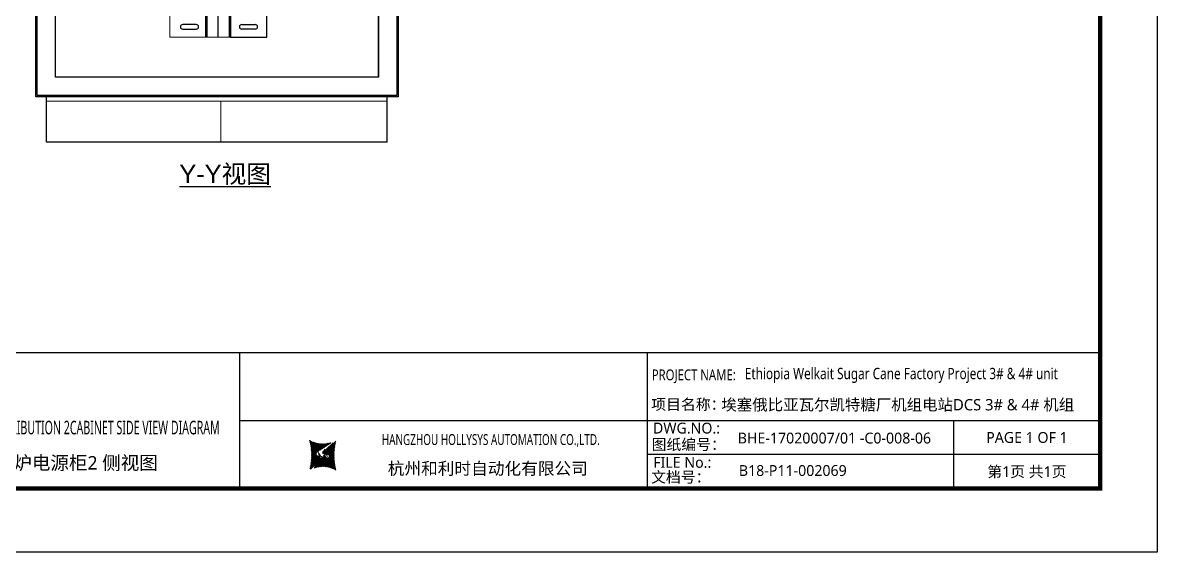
# Model space of a CAD drawing. Extents: x 81437 to 204847, y -54769 to -29444.
# Drawn here: x 88216 to 90721, y -46005 to -44835 of the extents above; entities that cross this region are included whole.
import ezdxf
from ezdxf.enums import TextEntityAlignment as Align
from ezdxf.lldxf.tags import DXFTag

# ---------------------------------------------------------------- set-up
doc = ezdxf.new("R2010")
doc.units = 0
doc.header["$LTSCALE"] = 100
doc.header["$MEASUREMENT"] = 0
for name, color, linetype in [('CLOUD_LAYER', 6, 'Continuous'), ('PANEL', 7, 'Continuous'), ('t', 1, 'Continuous'), ('TEXT', 7, 'Continuous'), ('标准图框及表格', 7, 'Continuous')]:
    doc.layers.add(name, color=color, linetype=linetype)
doc.layers.add('细实线', color=7, linetype='Continuous', lineweight=20)
doc.styles.add('HZ', font='arial.ttf', dxfattribs={"width": 0.7})
doc.styles.get("Standard").update_dxf_attribs({"font": ''})
doc.styles.add('微软雅黑', font='')
doc.styles.get('Standard').set_extended_font_data('SimSun')
doc.styles.get('微软雅黑').set_extended_font_data('Microsoft YaHei')
tags = doc.linetypes.add('CENTER', pattern=[2, 1.25, -0.25, 0.25, -0.25]).pattern_tags.tags
tags[10:11] = [DXFTag(74, 4), DXFTag(75, 0), DXFTag(340, '0'), DXFTag(46, 1.0), DXFTag(50, 0.0), DXFTag(44, 0.0), DXFTag(45, 0.0)]
tags[8:9] = [DXFTag(74, 4), DXFTag(75, 0), DXFTag(340, '0'), DXFTag(46, 1.0), DXFTag(50, 0.0), DXFTag(44, 0.0), DXFTag(45, 0.0)]
tags[6:7] = [DXFTag(74, 4), DXFTag(75, 0), DXFTag(340, '0'), DXFTag(46, 1.0), DXFTag(50, 0.0), DXFTag(44, 0.0), DXFTag(45, 0.0)]
tags[4:5] = [DXFTag(74, 4), DXFTag(75, 0), DXFTag(340, '0'), DXFTag(46, 1.0), DXFTag(50, 0.0), DXFTag(44, 0.0), DXFTag(45, 0.0)]
pattern_1 = [(45, (-6.162819773475348, -58.86246267448996), (-0.736262898216564, 0.7362628982165641), [])]

# ---------------------------------------------------------------- blocks, each defined once
blk = doc.blocks.new('图框')
at = {"layer": '标准图框及表格'}
h = blk.add_hatch(dxfattribs=at)
h.set_pattern_fill('ANSI31', color=5, scale=8.329863809039892, style=0)
h.set_pattern_definition(pattern_1)
edge = h.paths.add_edge_path()
edge.add_arc((2393.094436262916, -3057.016314091056), 55.18534773488954, 238.1092081981581, 291.6531626184834)
edge.add_line((2413.457117633552, -3108.307481089123), (2382.362679957259, -3129.105284474292))
edge.add_arc((2232.744557938924, -3137.191253253037), 135.3602868968974, 346.3915348661821, 374.2500326978034)
edge.add_line((2364.304773850054, -3169.039594784347), (2391.343418124445, -3146.7148906974))
edge.add_line((2385.17637942767, -3139.143911424919), (2389.981166822123, -3139.761302572286))
edge.add_spline(control_points=[(2391.307199095063, -3146.750097628447), (2392.196661605914, -3145.885543305817), (2393.808172678844, -3144.319160410171), (2393.706362376579, -3140.114756849009), (2391.263680388605, -3139.875266105763), (2389.959101290711, -3139.747359722689)], knot_values=[0, 0, 0, 0, 6.844331067525468, 12.40042740766005, 18.76924275352248, 18.76924275352248, 18.76924275352248, 18.76924275352248], weights=[1, 1, 1, 1, 1, 1], degree=3, periodic=0)
edge.add_spline(control_points=[(2382.352543285211, -3129.127895979397), (2381.626555155563, -3129.73152025812), (2380.315378592357, -3130.821700626719), (2379.381276507607, -3132.24510027398), (2378.964379386169, -3132.880374753903)], knot_values=[0, 0, 0, 0, 5.253673658024614, 9.488438564008057, 9.488438564008057, 9.488438564008057, 9.488438564008057], weights=[1, 1, 1, 1, 1], degree=3, periodic=0)
edge.add_spline(control_points=[(2380.109845815059, -3131.144179531064), (2379.558651433159, -3131.767985770505), (2378.469607692277, -3133.249177120419), (2378.75000888206, -3136.59141356358), (2381.696031569307, -3138.758015293683), (2384.022624161043, -3139.007997601494), (2385.15175362843, -3139.129317677358)], knot_values=[10.66597461496156, 10.66597461496156, 10.66597461496156, 10.66597461496156, 18.97770399508879, 28.89455822145742, 41.119553648298, 52.64692538081317, 52.64692538081317, 52.64692538081317, 52.64692538081317], weights=[1, 1, 1, 1, 1, 1, 1], degree=3, periodic=0)
h = blk.add_hatch(dxfattribs=at)
h.set_pattern_fill('ANSI31', color=3, scale=8.329863809039892, style=0)
h.set_pattern_definition(pattern_1)
edge = h.paths.add_edge_path()
edge.add_line((2396.306912351669, -3134.638821765021), (2401.543221691929, -3135.303048767099))
edge.add_spline(control_points=[(2394.881673431148, -3127.632408877759), (2393.992210920092, -3128.496963200258), (2392.380699847337, -3130.063346096064), (2392.482510149457, -3134.26774965708), (2394.925192137576, -3134.507240400384), (2396.229771235499, -3134.635146783385)], knot_values=[0, 0, 0, 0, 6.844331067526932, 12.40042740766158, 18.76924275352342, 18.76924275352342, 18.76924275352342, 18.76924275352342], weights=[1, 1, 1, 1, 1, 1], degree=3, periodic=0)
edge.add_line((2421.884098676157, -3105.342911721815), (2394.845454401773, -3127.667615808762))
edge.add_spline(control_points=[(2406.462349776273, -3142.781070641064), (2406.85282482484, -3142.285248106444), (2407.700959278394, -3140.915136680455), (2407.438863643569, -3137.791092942495), (2404.4928409567, -3135.624491212552), (2402.166248364556, -3135.374508904741), (2401.037118897577, -3135.253188828716)], knot_values=[12.65408913243743, 12.65408913243743, 12.65408913243743, 12.65408913243743, 18.97770399508879, 28.89455822145742, 41.119553648298, 52.64692538081317, 52.64692538081317, 52.64692538081317, 52.64692538081317], weights=[1, 1, 1, 1, 1, 1, 1], degree=3, periodic=0)
edge.add_line((2405.463463917236, -3143.838156073773), (2406.618423075823, -3142.594514654259))
edge.add_line((2403.858524028219, -3145.261600863971), (2405.463463917236, -3143.838156073904))
edge.add_line((2372.73175489228, -3166.075025417009), (2403.826192568573, -3145.277222031841))
edge.add_arc((2393.094436262916, -3217.366192415033), 55.18534773488965, 58.10920819815809, 111.6531626184834)
edge.add_arc((2553.444314586908, -3137.191253253037), 135.360286896897, 166.3915348661823, 194.2500326978024)
at = {"color": 7}
for p, q in [((2209.47921527367, -2910.443887418679), (2209.47921527367, -3210.443887418679)), ((3109.47921527367, -2910.443887418679), (3109.47921527367, -3210.443887418679)), ((2209.47921527367, -3060.443887418679), (3109.47921527367, -3060.443887418679)), ((3109.47921527367, -3060.443887418679), (4109.47921527367, -3060.443887418679)), ((3785.62275226965, -3060.443887418679), (3785.62275226965, -3210.443887418679)), ((4109.47921527367, -3135.443887418679), (3109.47921527367, -3135.443887418679))]:
    blk.add_line(p, q, dxfattribs=at)
at = {"color": 7, "const_width": 3}
blk.add_lwpolyline([(4109.47921527367, -2910.443887418679), (-6.162819773475348, -2910.443887418679)], dxfattribs=at)
at = {"layer": 't', "color": 7, "const_width": 9.61519705431492}
blk.add_lwpolyline([(4109.47921527367, -3210.443887418679), (4109.47921527367, -58.86246267448996), (-6.162819773475348, -58.86246267448996), (-6.162819773475348, -3210.443887418679)], close=True, dxfattribs=at)
at = {"color": 7, "linetype": 'CENTER', "style": '微软雅黑'}
for s, height, p in [('项目名称：', 24, (3118.237888517288, -3036.94681899895)), ('图纸编号：', 24, (3119.058468482224, -3125.527001057468)), ('杭州和利时自动化有限公司', 27, (2536.38633266712, -3179.976961063531)), ('文档号：', 24, (3117.869572934458, -3197.591179766443))]:
    blk.add_text(s, height=height, dxfattribs=at).set_placement(p)
at = {"color": 7, "style": '微软雅黑', "flags": 8}
for tag, p, height in [('DWG.NAME:', (1375.473639447489, -2969.2419877869), 25), ('DWG.NO.:', (3122.023352488108, -3089.264933317976), 24), ('图纸编号', (3309.199899152482, -3111.267140832559), 24), ('FILENO.:', (3122.509725826509, -3164.966587124836), 24), ('文档号', (3311.563545755656, -3182.994948628203), 24)]:
    blk.add_attdef(tag, p, '', height=height, dxfattribs=at)
at = {"color": 7, "style": '微软雅黑', "width": 0.8, "flags": 8}
for tag, p, height in [('PROJECTNAME:', (3119.317365890063, -2971.670387076527), 24), ('PROJECT_NAME', (3324.743137664682, -2969.191656158461), 25)]:
    blk.add_attdef(tag, p, '', height=height, dxfattribs=at)
at = {"color": 7, "style": '微软雅黑', "flags": 8}
for tag, height, width, p in [('RENLIU', 24, 0.7, (692.0254873090671, -3009.243060483925)), ('SHUFENWANG', 24, 0.7, (879.6254712981536, -3009.243060483925)), ('FANGHOU', 24, 0.7, (1063.567935676903, -3009.243060483925)), ('DANDANLI', 24, 0.7, (1243.852880445316, -3009.243060483925)), ('#10STATIONONTROLCABINETCOVER', 30, 0.6, (1771.737284051596, -3076.044837234568)), ('HANGZHOUHOLLYSYSAUTOMATIONCO.,LTD.', 24, 0.7, (2763.919484516009, -3104.577265918681))]:
    blk.add_attdef(tag, text='', height=height, dxfattribs=dict(at, width=width)).set_placement(p, align=Align.MIDDLE)
for tag, p in [('图纸名称:', (1371.649552043295, -3024.785799731683)), ('项目名称', (3272.897224152879, -3045.626842364768))]:
    blk.add_attdef(tag, text='', height=25, dxfattribs=at).set_placement(p, align=Align.BOTTOM_LEFT)
at = {"color": 7, "flags": 8}
blk.add_attdef('A', text='', height=23, dxfattribs=at).set_placement((53.73638948711596, -3033.744016823508), align=Align.MIDDLE)
at = {"color": 7, "style": '微软雅黑', "flags": 8}
for tag, height, p in [('设计时间', 23, (207.7030023673433, -3033.744016823508)), ('刘仁', 23, (692.0254873090671, -3061.050838701933)), ('王姝芬', 23, (879.6254712981536, -3061.050838701933)), ('侯方', 23, (1063.567935676903, -3061.050838701933)), ('李丹丹', 23, (1243.852880445316, -3061.050838701933)), ('PAGEXOFX', 24, (3947.55098377166, -3097.943887418679)), ('REV.', 24, (53.21983990701119, -3121.911417548025)), ('DATE', 24, (202.7449719716897, -3121.911417548025)), ('DESCRIPTION', 24, (445.5564698352027, -3121.911417548025)), ('PREPARED', 24, (692.0254873090671, -3121.911417548025)), ('CHECKED', 24, (879.625471298139, -3121.911417548025)), ('SIGNED', 24, (1063.567935676889, -3121.911417548025)), ('APPROVED', 24, (1243.852880445316, -3121.911417548025)), ('图纸名称', 30, (1771.737284051596, -3153.557526718527)), ('第几页共几页', 24, (3947.55098377166, -3172.943887418679))]:
    blk.add_attdef(tag, text='', height=height, dxfattribs=at).set_placement(p, align=Align.MIDDLE)
at = {"layer": '标准图框及表格', "color": 5, "style": 'HZ'}
for s, p in [('pgqh', (2367.722055843864, -3118.539690870716)), ('hollilas', (2367.889081852576, -3144.830947292762))]:
    blk.add_text(s, height=5.205656721233694, dxfattribs=at).set_placement(p)
at = {"layer": '标准图框及表格', "color": 3, "style": 'HZ'}
for s, height, p in [('auto', 8.676094535389492, (2394.744307490306, -3133.062499086471)), ('hollysys', 4.338047267694746, (2396.375285240625, -3158.593924068552))]:
    blk.add_text(s, height=height, dxfattribs=at).set_placement(p)

msp = doc.modelspace()

# ---------------------------------------------------------------- linework, layer by layer
at = {"color": 7, "linetype": 'Continuous'}
for p, q in [((88620.42092505824, -44867.57355645782), (88620.42092505824, -43122.57355645782)), ((88622.42092505824, -44811.77181230774), (88622.42092505824, -44867.55617611183)), ((88647.42092505824, -44867.55617611183), (88647.42092505824, -44811.57359218338)), ((88672.42092505824, -44867.55617611183), (88672.42092505824, -44811.65248023736)), ((88598.96368341953, -44839.60130993387), (88568.96368341953, -44839.60130993387)), ((88568.96368341953, -44849.60130993387), (88598.96368341953, -44849.60130993387)), ((88699.21141207548, -44839.60130993387), (88729.21141207548, -44839.60130993387)), ((88729.21141207548, -44849.60130993387), (88699.21141207548, -44849.60130993387))]:
    msp.add_line(p, q, dxfattribs=at)
at = {"color": 7}
msp.add_line((89020.50421076584, -45099.07356093338), (88268.50421076584, -45099.07356093338), dxfattribs=at)
at = {"color": 1}
msp.add_lwpolyline([(86392.29587176317, -42575.04565242547), (90720.56798972643, -42575.04565242547), (90720.56798972643, -46005.33599831376), (86392.29587176317, -46005.33599831376)], close=True, dxfattribs=at)
at = {"color": 7}
msp.add_lwpolyline([(88754.42092505824, -43067.57359218338), (88674.42092505824, -43067.57359218338), (88674.42092505824, -44867.57355645782), (88754.42092505824, -44867.57355645782)], close=True, dxfattribs=at)
at = {"color": 7, "linetype": 'Continuous'}
for centre, start, end in [((88568.96368341953, -44844.60130993387), 90, 270), ((88598.96368341953, -44844.60130993387), 270, 90), ((88699.21141207548, -44844.60130993387), 90, 270), ((88729.21141207548, -44844.60130993387), 270, 90)]:
    msp.add_arc(centre, 5, start, end, dxfattribs=at)
at = {"layer": 'CLOUD_LAYER', "color": 7}
msp.add_line((89001.52102489567, -44955.57356093338), (88288.52102489567, -44955.57356093338), dxfattribs=at)
at = {"layer": 'PANEL', "color": 7}
for p, q in [((88245.02102489567, -44999.07356093338), (88245.02102489567, -42999.07359218335)), ((88248.02102489567, -44996.07356093338), (88248.02102489567, -43002.07359218335)), ((89042.02102489567, -43002.07359218335), (89042.02102489567, -44996.07356093338)), ((89045.02102489567, -42999.07359218335), (89045.02102489567, -44999.07356093338)), ((88288.52102489567, -44955.57356093338), (88288.52102489567, -43820.07359140212)), ((89001.52102489567, -44955.57356093338), (89001.52102489567, -43820.07359140212)), ((89001.52102489567, -44251.07359140212), (89001.52102489567, -44955.57356093338)), ((89045.02102489567, -44999.07356093338), (88245.02102489567, -44999.07356093338)), ((89042.02102489567, -44996.07356093338), (88248.02102489567, -44996.07356093338)), ((88268.50421076584, -45099.07356093338), (88268.50421076581, -44999.07356093338)), ((89020.50421076584, -45099.07356093338), (89020.50421076584, -44999.07356093338))]:
    msp.add_line(p, q, dxfattribs=at)
at = {"layer": '细实线'}
for p, q in [((88620.42092505824, -44867.57355645782), (88674.42092505824, -44867.57355645782)), ((88268.50421076584, -45009.07356093338), (89020.50421076584, -45009.07356093338)), ((88653.00421076581, -45009.07356093338), (88653.00421076584, -45099.07356093338))]:
    msp.add_line(p, q, dxfattribs=at)
msp.add_lwpolyline([(88620.42092505824, -43067.57359218338), (88540.42092505824, -43067.57359218338), (88540.42092505824, -44867.57355645782), (88620.42092505824, -44867.57355645782)], close=True, dxfattribs=at)

# ---------------------------------------------------------------- block references
at = {"color": 1}
ref = msp.add_blockref('图框', (86485.2028454681, -42653.68841415172), dxfattribs=at)
ref.add_attrib('PROJECTNAME:', 'PROJECT NAME:', (89604.52021135816, -45625.35880122825), dxfattribs={"color": 7, "height": 24, "style": '微软雅黑', "width": 0.8000000000000002})
ref.add_attrib('FILENO.:', 'FILE No.:', (89607.7125712946, -45818.65500127656), dxfattribs={"color": 7, "height": 24, "style": '微软雅黑'})
ref.add_attrib('DWG.NO.:', 'DWG.NO.:', (89607.2261979562, -45742.95334746969), dxfattribs={"color": 7, "height": 24, "style": '微软雅黑'})
ref.add_attrib('PAGEXOFX', 'PAGE 1 OF 1', dxfattribs={"color": 7, "height": 24, "style": '微软雅黑', "flags": 8}).set_placement((90432.75382923975, -45751.6323015704), align=Align.MIDDLE)
ref.add_attrib('PROJECT_NAME', 'Ethiopia Welkait Sugar Cane Factory Project 3# & 4# unit', (89809.94598313278, -45622.88007031019), dxfattribs={"color": 7, "height": 25, "style": '微软雅黑', "width": 0.8})
ref.add_attrib('项目名称', '埃塞俄比亚瓦尔凯特糖厂机组电站DCS 3# & 4# 机组', dxfattribs={"color": 7, "height": 25, "style": '微软雅黑'}).set_placement((89758.10006962098, -45699.31525651649), align=Align.BOTTOM_LEFT)
ref.add_attrib('HANGZHOUHOLLYSYSAUTOMATIONCO.,LTD.', 'HANGZHOU HOLLYSYS AUTOMATION CO.,LTD.', dxfattribs={"color": 7, "height": 24, "style": '微软雅黑', "width": 0.6999999999999998}).set_placement((89249.12232998411, -45758.2656800704), align=Align.MIDDLE)
ref.add_attrib('#10STATIONONTROLCABINETCOVER', '3# & 4#  BOILER POWER DISTRIBUTION 2CABINET SIDE VIEW DIAGRAM', dxfattribs={"color": 7, "height": 30, "style": '微软雅黑', "width": 0.6, "flags": 8}).set_placement((88256.9401295197, -45729.73325138629), align=Align.MIDDLE)
ref.add_attrib('图纸名称', '3# & 4# 锅炉电源柜2 侧视图', dxfattribs={"color": 7, "height": 30, "style": '微软雅黑', "flags": 8}).set_placement((88256.9401295197, -45807.24594087025), align=Align.MIDDLE)
ref.add_attrib('文档号', 'B18-P11-002069', (89796.76639122376, -45836.68336277992), dxfattribs={"color": 7, "height": 24, "style": '微软雅黑', "flags": 8})
ref.add_attrib('图纸编号', 'BHE-17020007/01 -C0-008-06', (89794.40274462057, -45764.95555498428), dxfattribs={"color": 7, "height": 24, "style": '微软雅黑', "flags": 8})
ref.add_attrib('第几页共几页', '第1页 共1页', dxfattribs={"color": 7, "height": 24, "style": '微软雅黑', "flags": 8}).set_placement((90432.75382923975, -45826.6323015704), align=Align.MIDDLE)

# ---------------------------------------------------------------- texts
at = {"layer": 'TEXT', "color": 7, "style": 'HZ'}
msp.add_text('%%UY-Y视图', height=40, dxfattribs=at).set_placement((88662.79777352342, -45189.38956020933), align=Align.CENTER)

doc.saveas('drawing.dxf')
